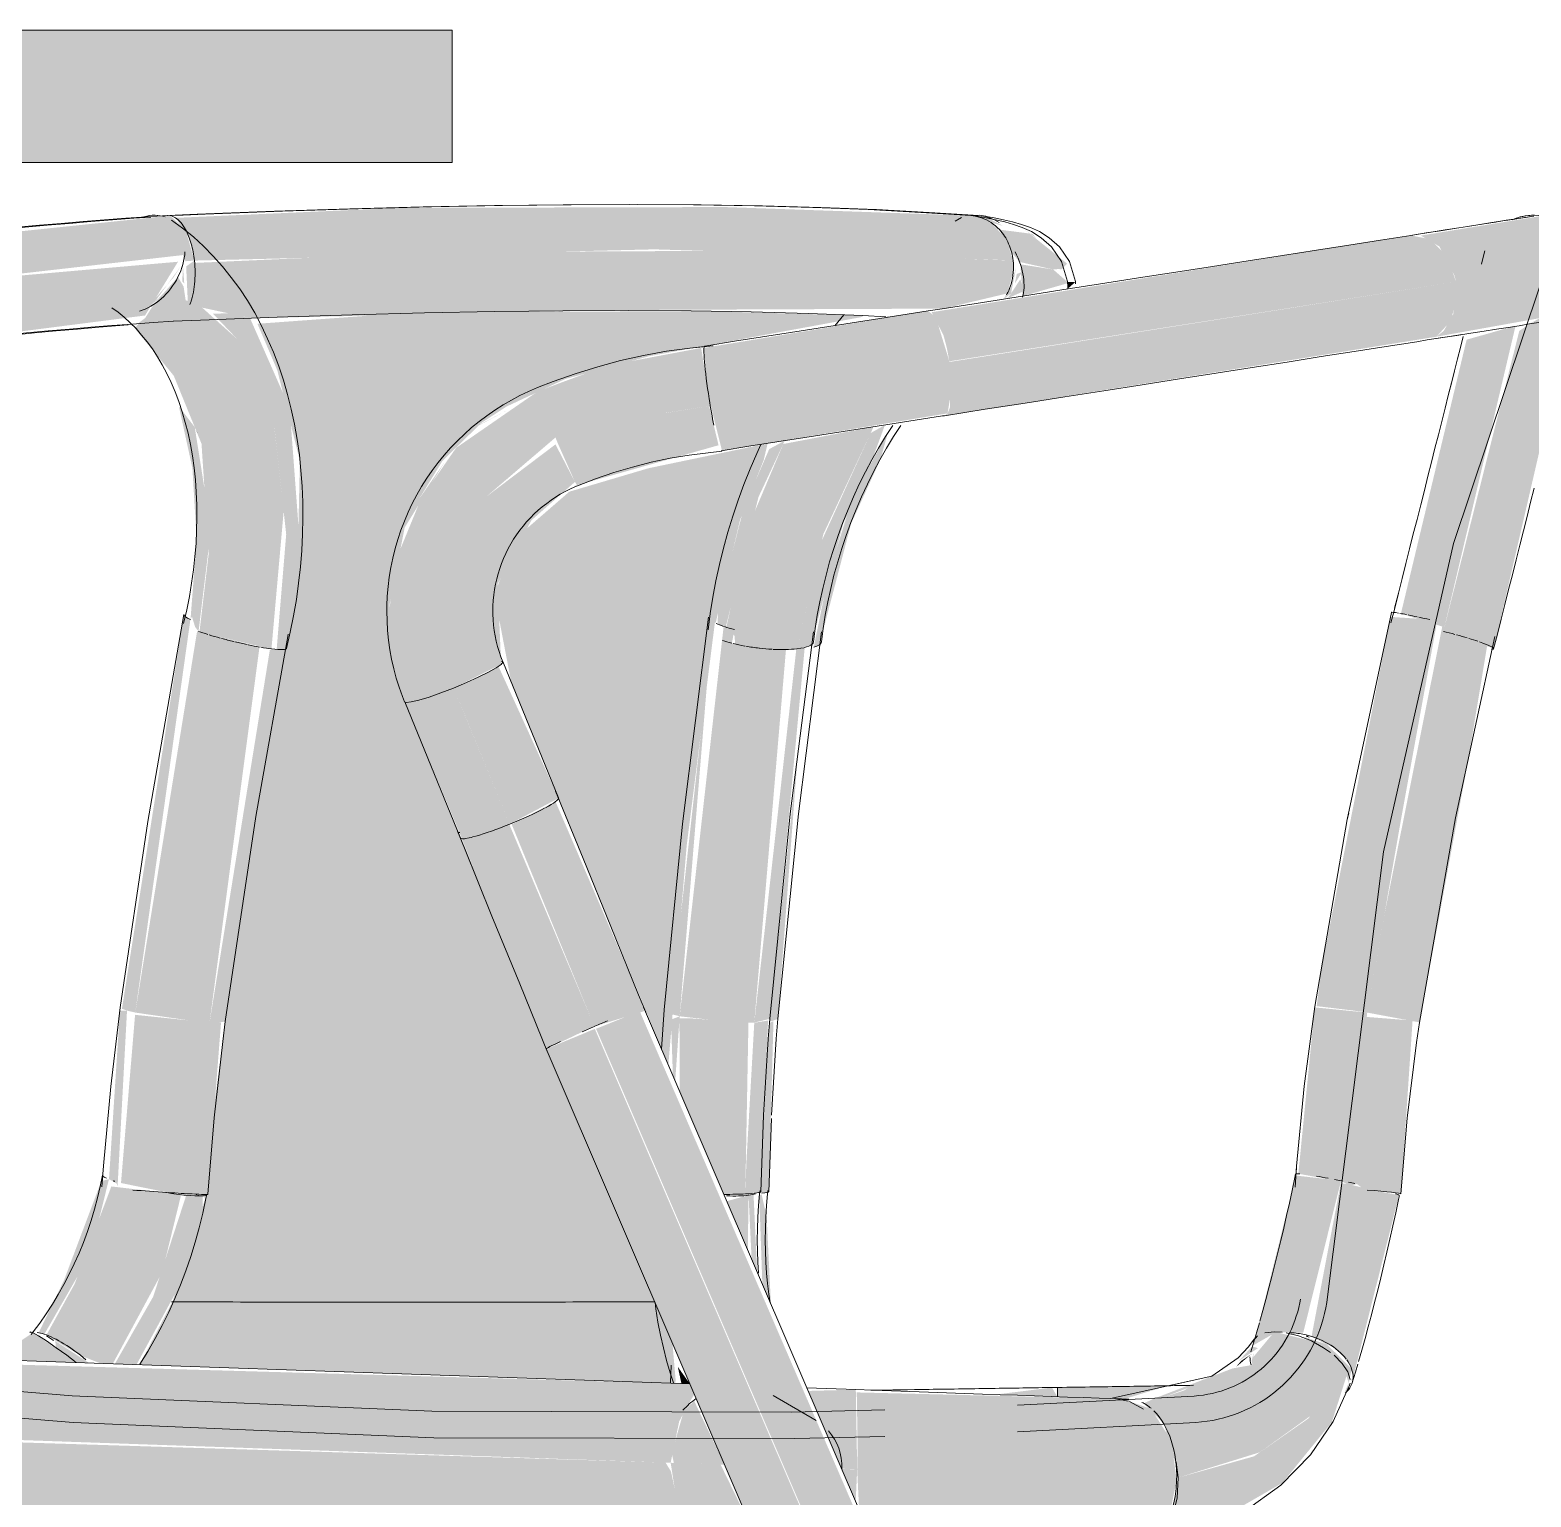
# Model space of a CAD drawing. Header units: inches. Extents: x 20426 to 36348, y -461 to 673.
# Drawn here: x 27951.05 to 27965.22, y 16.16 to 30 of the extents above; entities that cross this region are included whole.
import ezdxf

# ---------------------------------------------------------------- set-up
doc = ezdxf.new("R2010")
doc.units = ezdxf.units.IN
doc.header["$MEASUREMENT"] = 0
doc.layers.add('I-FURN', color=30, linetype='Continuous', lineweight=9)

# ---------------------------------------------------------------- blocks, each defined once
blk = doc.blocks.new('HermanMiller_Collection_Air-Chair_SideChair_Arms - Arms-460524-Elevation - South')
at = {"layer": 'I-FURN'}
h = blk.add_hatch(color=256, dxfattribs=at)
h.paths.add_polyline_path([(26230.95, 28.153), (26230.788, 28.236), (26230.629, 28.254), (26230.834, 28.186), (26230.917, 28.162)], flags=0)
h.paths.add_polyline_path([(26229.929, 28.284), (26229.004, 28.323), (26229.912, 28.285)], flags=0)
for points in [[(26230.807, 28.232), (26230.736, 28.251), (26230.806, 28.232)], [(26231.501, 27.741), (26231.556, 27.796), (26231.157, 28.117), (26231.271, 28.032), (26231.482, 27.745)], [(26231.558, 27.556), (26231.635, 27.624), (26231.559, 27.624), (26231.558, 27.567)], [(26223.355, 26.187), (26223.288, 26.354), (26223.355, 26.188)], [(26228.75, 20.643), (26228.827, 20.672), (26229.015, 23.176), (26228.751, 20.672), (26228.75, 20.644)], [(26228.652, 19.024), (26228.741, 19.041), (26228.785, 20.65), (26228.749, 20.635), (26228.652, 19.025)], [(26228.761, 17.981), (26228.721, 18.804), (26228.673, 19.018), (26228.651, 19.002), (26228.68, 18.172), (26228.733, 18.047)]]:
    blk.add_hatch(color=256, dxfattribs=at).paths.add_polyline_path(points, flags=0)
h = blk.add_hatch(color=256, dxfattribs=at)
h.paths.add_polyline_path([(26229.165, 24.177), (26229.218, 24.2), (26229.518, 25.344), (26229.795, 25.951), (26229.864, 26.198), (26229.54, 25.618), (26229.302, 24.851), (26229.17, 24.2)], flags=0)
h.paths.add_polyline_path([(26229.144, 24.173), (26229.172, 24.212), (26229.144, 24.177)], flags=0)
for p, q in [((26231.634, 27.627), (26231.636, 27.605)), ((26228.741, 19.041), (26228.765, 19.733)), ((26221.926, 17.681), (26221.991, 17.639))]:
    blk.add_line(p, q, dxfattribs=at)
at = {"layer": 'I-FURN', "flags": 128}
for points in [[(26230.722, 28.25), (26230.253, 28.28), (26229.756, 28.306), (26229.232, 28.326), (26228.681, 28.34), (26228.104, 28.35), (26227.503, 28.353), (26226.877, 28.352), (26226.228, 28.345), (26225.557, 28.332), (26224.865, 28.314), (26224.152, 28.291), (26223.421, 28.263), (26223.145, 28.251)], [(26222.909, 28.235), (26222.749, 28.224), (26222.548, 28.209), (26222.345, 28.193), (26222.14, 28.176), (26221.933, 28.158), (26221.725, 28.139), (26221.515, 28.118), (26221.305, 28.097), (26221.095, 28.075)], [(26231.634, 27.627), (26231.579, 27.817), (26231.484, 27.954), (26231.386, 28.041), (26231.294, 28.098), (26231.209, 28.137), (26231.126, 28.167), (26231.042, 28.191), (26230.957, 28.211), (26230.867, 28.228), (26230.773, 28.243), (26230.746, 28.247)], [(26222.695, 27.218), (26222.618, 27.212), (26222.419, 27.196), (26222.218, 27.179), (26222.016, 27.162), (26221.812, 27.143), (26221.607, 27.123), (26221.401, 27.102), (26221.195, 27.08), (26221.129, 27.072)], [(26229.987, 26.27), (26229.918, 26.164), (26229.852, 26.056), (26229.789, 25.944), (26229.728, 25.831), (26229.671, 25.715), (26229.616, 25.597), (26229.564, 25.477), (26229.516, 25.355), (26229.471, 25.233), (26229.429, 25.109), (26229.391, 24.984), (26229.356, 24.858), (26229.325, 24.732), (26229.298, 24.605), (26229.274, 24.479), (26229.254, 24.353), (26229.238, 24.228)], [(26228.827, 20.671), (26229.02, 22.606), (26229.239, 24.323)], [(26228.766, 19.763), (26228.811, 20.482), (26228.827, 20.671)], [(26228.755, 17.993), (26228.742, 18.076), (26228.729, 18.174), (26228.72, 18.274), (26228.713, 18.376), (26228.709, 18.48), (26228.707, 18.585), (26228.709, 18.692), (26228.713, 18.801), (26228.72, 18.91), (26228.73, 19.02), (26228.733, 19.052)]]:
    blk.add_lwpolyline(points, dxfattribs=at)
at = {"layer": 'I-FURN'}
for centre, major_axis, ratio, start_param, end_param in [((26230.876, 27.793), (-0.241, 0.438), 0.575844, 5.706994, 5.968793), ((26228.741, 24.285), (-0.497, 0.057), 0.234229, 2.62072, 3.144319), ((26228.241, 19.052), (-0.5, 0.01), 0.069551, 2.619812, 3.141593)]:
    blk.add_ellipse(centre, major_axis=major_axis, ratio=ratio, start_param=start_param, end_param=end_param, dxfattribs=at)
blk.add_open_spline([(26230.914, 28.184), (26230.885, 28.202), (26230.831, 28.228), (26230.773, 28.245), (26230.746, 28.248)], degree=3, knots=[-0.4285714, -0.4285714, -0.4285714, -0.4285714, -0.2857143, -0.171433, -0.171433, -0.171433, -0.171433], dxfattribs=at)
blk = doc.blocks.new('Falcon 7700 Series Pedestal Base - 36_ Square Top x 30_ - Wheelchair Height-V66-Elevation - South')
at = {"layer": 'I-FURN'}
blk.add_hatch(color=256, dxfattribs=at).paths.add_polyline_path([(26215.297, 28.75), (26225.753, 28.75), (26225.753, 30), (26215.297, 30)], flags=0)
for p, q in [((26215.297, 30), (26225.753, 30)), ((26225.753, 30), (26225.753, 28.75)), ((26225.753, 28.75), (26215.297, 28.75))]:
    blk.add_line(p, q, dxfattribs=at)
blk = doc.blocks.new('HermanMiller_Collection_Air-Chair_SideChair_Arms - Arms-V67-Elevation - South')
at = {"layer": 'I-FURN'}
for points in [[(26231.047, 27.825), (26230.98, 28.032), (26230.838, 28.184), (26230.651, 28.249), (26228.322, 28.33), (26225.249, 28.322), (26223.143, 28.228), (26223.275, 28.032), (26223.321, 27.825), (26227.661, 27.931), (26230.884, 27.833)], [(26220.996, 27.624), (26223.212, 27.877), (26223.236, 27.819), (26223.321, 27.825), (26223.237, 28.117), (26223.091, 28.249), (26220.95, 28.025), (26220.982, 27.75)], [(26231.425, 27.741), (26231.528, 27.75), (26231.228, 28.077), (26230.917, 28.117), (26231.03, 27.904), (26231.11, 27.811), (26231.144, 27.804)], [(26223.839, 27.281), (26227.366, 27.359), (26230.39, 27.372), (26230.991, 27.515), (26231.048, 27.718), (26231.047, 27.825), (26228.528, 27.918), (26225.595, 27.904), (26223.322, 27.803), (26223.29, 27.448), (26223.305, 27.4), (26223.809, 27.292)], [(26222.872, 27.383), (26222.947, 27.435), (26223.196, 27.778), (26223.122, 27.664), (26222.889, 27.395)], [(26224.048, 24.162), (26224.163, 25.458), (26224.075, 26.251), (26223.725, 27.084), (26223.391, 27.384), (26223.238, 27.452), (26223.219, 27.579), (26223.166, 27.671), (26222.94, 27.416), (26222.857, 27.284), (26222.802, 27.242), (26222.758, 27.185), (26223.126, 26.739), (26223.388, 26.097), (26223.456, 25.064), (26223.369, 24.324), (26224.003, 24.169)], [(26229.877, 27.292), (26229.845, 27.298), (26229.859, 27.293)], [(26223.36, 24.327), (26223.477, 25.289), (26223.324, 26.253), (26223.174, 26.451), (26223.302, 25.867), (26223.342, 25.19), (26223.284, 24.439), (26223.298, 24.465), (26223.328, 24.368), (26223.36, 24.327)], [(26222.763, 20.731), (26223.283, 24.439), (26223.222, 24.485), (26222.637, 20.767), (26222.685, 20.75)], [(26228.501, 20.635), (26228.604, 20.637), (26228.903, 24.155), (26228.393, 24.216), (26228.417, 24.346), (26228.315, 24.375), (26227.9, 20.696), (26228.416, 20.637)], [(26223.464, 20.637), (26223.935, 24.18), (26223.356, 24.329), (26223.346, 24.327), (26222.763, 20.731), (26223.369, 20.643)], [(26223.544, 20.635), (26223.612, 20.647), (26224.187, 24.202), (26224.125, 24.155), (26224.033, 24.155), (26223.464, 20.637)], [(26228.604, 20.637), (26228.751, 20.672), (26229.08, 24.175), (26229, 24.155), (26228.605, 20.644)], [(26227.9, 20.696), (26228.174, 24.029), (26227.885, 21.416), (26227.822, 20.716)], [(26222.596, 19.093), (26222.685, 20.75), (26222.618, 20.75), (26222.515, 19.16), (26222.587, 19.118)], [(26223.299, 19.02), (26223.464, 20.637), (26222.761, 20.71), (26222.628, 19.123), (26223.075, 19.033), (26223.241, 19.023)], [(26227.858, 20.087), (26227.9, 20.696), (26227.818, 20.665), (26227.836, 20.138), (26227.844, 20.118)], [(26228.317, 19.016), (26228.519, 19.02), (26228.549, 20.636), (26228.003, 20.677), (26227.898, 20.677), (26227.9, 19.989), (26228.298, 19.062)], [(26228.519, 19.02), (26228.665, 19.041), (26228.734, 20.656), (26228.604, 20.635), (26228.53, 19.327)], [(26221.905, 17.697), (26222.338, 18.452), (26222.515, 19.16), (26222.443, 19.142), (26222.09, 18.205), (26221.85, 17.708)], [(26222.551, 17.419), (26223.017, 18.282), (26223.196, 19.014), (26222.537, 19.091), (26222.191, 18.172), (26221.924, 17.688), (26222.245, 17.496), (26222.432, 17.423), (26222.538, 17.419)], [(26222.775, 17.411), (26223.147, 18.094), (26223.399, 18.894), (26223.399, 19.002), (26223.244, 19.009), (26222.932, 18.051), (26222.571, 17.418), (26222.762, 17.411)], [(26223.399, 19.002), (26223.299, 19.02), (26223.379, 19.003)], [(26228.543, 18.489), (26228.55, 19.009), (26228.345, 18.952), (26228.493, 18.607)], [(26228.631, 18.285), (26228.597, 19.018), (26228.55, 19.009), (26228.579, 18.405), (26228.626, 18.296)], [(26227.858, 17.233), (26227.862, 17.264), (26227.832, 17.61), (26227.664, 18.004), (26223.111, 17.998), (26222.803, 17.41), (26227.856, 17.233)], [(26222.206, 17.431), (26221.798, 17.711), (26221.414, 17.458), (26222.041, 17.436)], [(26222.325, 17.427), (26222.008, 17.633), (26222.015, 17.57), (26222.22, 17.43)], [(26227.996, 17.229), (26227.882, 17.39), (26227.917, 17.231), (26227.979, 17.229)]]:
    blk.add_hatch(color=256, dxfattribs=at).paths.add_polyline_path(points, flags=0)
h = blk.add_hatch(color=256, dxfattribs=at)
h.paths.add_polyline_path([(26228.335, 24.369), (26228.644, 25.595), (26228.892, 26.126), (26228.745, 26.047), (26228.502, 25.483), (26228.265, 24.55), (26228.257, 24.397), (26228.325, 24.372)], flags=0)
h.paths.add_polyline_path([(26230.731, 28.232), (26230.736, 28.236), (26230.73, 28.232)], flags=0)
h = blk.add_hatch(color=256, dxfattribs=at)
h.paths.add_polyline_path([(26222.908, 27.393), (26223.121, 27.599), (26222.964, 27.453), (26222.911, 27.396)], flags=0)
h.paths.add_polyline_path([(26221.053, 27.076), (26222.855, 27.307), (26223.166, 27.814), (26220.996, 27.624), (26221.051, 27.107)], flags=0)
h.paths.add_polyline_path([(26223.274, 27.402), (26223.322, 27.603), (26223.321, 27.825), (26223.243, 27.77), (26223.26, 27.409)], flags=0)
h = blk.add_hatch(color=256, dxfattribs=at)
h.paths.add_polyline_path([(26224.125, 24.155), (26224.175, 24.162), (26224.325, 25.026), (26224.22, 26.432), (26223.846, 27.281), (26223.662, 27.327), (26223.495, 27.325), (26223.725, 27.084), (26224.076, 26.248), (26224.187, 25.242), (26224.097, 24.158)], flags=0)
h.paths.add_polyline_path([(26223.225, 27.609), (26223.212, 27.79), (26223.207, 27.628), (26223.222, 27.612)], flags=0)
h = blk.add_hatch(color=256, dxfattribs=at)
h.paths.add_polyline_path([(26230.958, 27.462), (26231.027, 27.515), (26231.075, 27.758), (26231.029, 27.611), (26230.961, 27.466)], flags=0)
h.paths.add_polyline_path([(26231.135, 27.489), (26231.559, 27.611), (26231.552, 27.63), (26231.425, 27.741), (26231.115, 27.79), (26231.135, 27.491)], flags=0)
h = blk.add_hatch(color=256, dxfattribs=at)
h.paths.add_polyline_path([(26228.903, 24.155), (26229.008, 24.162), (26229.256, 25.245), (26229.73, 26.257), (26228.878, 26.095), (26228.553, 25.327), (26228.341, 24.368), (26228.417, 24.287), (26228.424, 24.208), (26228.806, 24.157)], flags=0)
h.paths.add_polyline_path([(26231.063, 27.609), (26231.132, 27.718), (26231.081, 27.699), (26231.063, 27.611)], flags=0)
h = blk.add_hatch(color=256, dxfattribs=at)
h.paths.add_polyline_path([(26229.008, 24.162), (26229.142, 24.2), (26229.443, 25.344), (26229.714, 25.94), (26229.837, 26.274), (26229.702, 26.198), (26229.241, 25.183), (26229.097, 24.55)], flags=0)
h.paths.add_polyline_path([(26230.987, 27.466), (26231.144, 27.535), (26231.115, 27.649), (26231.027, 27.515), (26230.999, 27.477)], flags=0)
h = blk.add_hatch(color=256, dxfattribs=at)
h.paths.add_polyline_path([(26225.401, 17.999), (26227.664, 18.004), (26225.439, 23.335), (26225.278, 23.832), (26225.162, 24.577), (26225.305, 25.332), (26225.425, 25.55), (26225.662, 25.936), (26226.027, 26.292), (26226.266, 26.448), (26226.821, 26.708), (26227.616, 26.924), (26229.621, 27.293), (26229.632, 27.306), (26228.121, 27.349), (26225.358, 27.334), (26223.916, 27.229), (26224.104, 26.788), (26224.316, 25.936), (26224.293, 24.873), (26224.105, 23.739), (26223.611, 20.635), (26223.399, 19.016), (26223.422, 18.974), (26223.114, 18.003), (26224.65, 17.999)], flags=0)
h.paths.add_polyline_path([(26226.938, 25.705), (26226.879, 25.705), (26226.931, 25.702)], flags=0)
h.paths.add_polyline_path([(26227.793, 20.237), (26227.966, 22.306), (26228.232, 24.408), (26228.24, 24.408), (26228.47, 25.379), (26228.693, 25.943), (26228.73, 26.1), (26227.605, 25.866), (26226.859, 25.645), (26226.373, 25.224), (26226.151, 24.68), (26226.311, 23.844), (26227.736, 20.371)], flags=0)
h = blk.add_hatch(color=256, dxfattribs=at)
h.paths.add_polyline_path([(26223.369, 19.83), (26223.299, 19.02), (26223.379, 19.016)], flags=0)
h.paths.add_polyline_path([(26223.429, 19.015), (26223.446, 19.017), (26223.572, 20.637), (26223.464, 20.635), (26223.369, 19.83), (26223.379, 19.016)], flags=0)
for p, q in [((26230.56, 28.231), (26230.499, 28.196)), ((26231.559, 27.627), (26231.561, 27.605)), ((26229.45, 27.313), (26229.364, 27.209)), ((26227.755, 20.756), (26227.729, 20.387)), ((26228.665, 19.041), (26228.69, 19.763)), ((26221.771, 17.711), (26221.771, 17.721)), ((26227.821, 17.406), (26227.813, 17.237))]:
    blk.add_line(p, q, dxfattribs=at)
at = {"layer": 'I-FURN', "flags": 128}
for points in [[(26230.647, 28.25), (26230.177, 28.28), (26229.68, 28.306), (26229.156, 28.326), (26228.605, 28.34), (26228.029, 28.35), (26227.427, 28.353), (26226.801, 28.352), (26226.152, 28.345), (26225.481, 28.332), (26224.789, 28.314), (26224.077, 28.291), (26223.346, 28.263), (26223.069, 28.251)], [(26223.067, 28.251), (26222.872, 28.238), (26222.674, 28.224), (26222.473, 28.209), (26222.27, 28.193), (26222.064, 28.176), (26221.858, 28.158), (26221.649, 28.139), (26221.44, 28.118), (26221.23, 28.097), (26221.019, 28.075), (26220.944, 28.066)], [(26223.106, 28.206), (26223.21, 28.13), (26223.311, 28.048), (26223.407, 27.961), (26223.499, 27.868), (26223.587, 27.77), (26223.669, 27.667), (26223.748, 27.559), (26223.821, 27.447), (26223.89, 27.331), (26223.953, 27.211), (26224.012, 27.088), (26224.067, 26.961), (26224.116, 26.83), (26224.161, 26.697), (26224.2, 26.561), (26224.235, 26.422), (26224.265, 26.281), (26224.29, 26.138), (26224.311, 25.993), (26224.326, 25.845), (26224.337, 25.697), (26224.344, 25.547), (26224.345, 25.395), (26224.342, 25.243), (26224.334, 25.09), (26224.321, 24.936), (26224.304, 24.782), (26224.283, 24.628), (26224.257, 24.474), (26224.226, 24.32), (26224.191, 24.167)], [(26231.559, 27.627), (26231.503, 27.817), (26231.409, 27.954), (26231.31, 28.041), (26231.219, 28.098), (26231.133, 28.137), (26231.05, 28.167), (26230.967, 28.191), (26230.881, 28.211), (26230.792, 28.228), (26230.697, 28.243), (26230.671, 28.247)], [(26222.541, 27.38), (26222.601, 27.337), (26222.659, 27.29), (26222.715, 27.239), (26222.77, 27.183), (26222.823, 27.123), (26222.875, 27.059), (26222.925, 26.991), (26222.972, 26.918), (26223.018, 26.842), (26223.061, 26.761), (26223.101, 26.676), (26223.139, 26.587), (26223.174, 26.495), (26223.206, 26.399), (26223.235, 26.299), (26223.261, 26.196), (26223.283, 26.091), (26223.303, 25.982), (26223.318, 25.87), (26223.33, 25.756), (26223.339, 25.64), (26223.344, 25.521), (26223.345, 25.401), (26223.342, 25.279), (26223.336, 25.156), (26223.326, 25.032), (26223.312, 24.907), (26223.294, 24.781), (26223.273, 24.655), (26223.248, 24.529), (26223.219, 24.402)], [(26229.845, 27.296), (26229.629, 27.307), (26229.116, 27.327), (26228.576, 27.341), (26228.009, 27.35), (26227.416, 27.353), (26226.799, 27.352), (26226.157, 27.344), (26225.493, 27.332), (26224.808, 27.314), (26224.102, 27.291), (26223.377, 27.263), (26223.12, 27.252)], [(26223.122, 27.252), (26222.932, 27.24), (26222.738, 27.226), (26222.542, 27.212), (26222.344, 27.196), (26222.143, 27.179), (26221.94, 27.162), (26221.737, 27.143), (26221.532, 27.123), (26221.326, 27.102), (26221.12, 27.08), (26221.053, 27.072)], [(26229.911, 26.27), (26229.843, 26.164), (26229.777, 26.056), (26229.713, 25.944), (26229.653, 25.831), (26229.595, 25.715), (26229.54, 25.597), (26229.489, 25.477), (26229.44, 25.355), (26229.395, 25.233), (26229.354, 25.109), (26229.315, 24.984), (26229.281, 24.858), (26229.25, 24.732), (26229.222, 24.605), (26229.198, 24.479), (26229.178, 24.353), (26229.162, 24.228)], [(26228.667, 26.09), (26228.627, 26.005), (26228.565, 25.86), (26228.506, 25.713), (26228.452, 25.564), (26228.401, 25.414), (26228.355, 25.263), (26228.313, 25.111), (26228.275, 24.958), (26228.242, 24.804), (26228.213, 24.65), (26228.189, 24.496), (26228.169, 24.342)], [(26223.222, 24.486), (26222.88, 22.535), (26222.621, 20.78)], [(26228.173, 24.462), (26227.927, 22.511), (26227.755, 20.756)], [(26223.612, 20.647), (26223.901, 22.582), (26224.205, 24.299)], [(26228.751, 20.671), (26228.944, 22.606), (26229.163, 24.323)], [(26222.621, 20.78), (26222.532, 20.034), (26222.463, 19.284), (26222.448, 19.086)], [(26223.446, 19.017), (26223.507, 19.739), (26223.588, 20.458), (26223.612, 20.647)], [(26228.69, 19.764), (26228.736, 20.482), (26228.751, 20.671)], [(26222.453, 19.197), (26222.432, 19.09), (26222.407, 18.983), (26222.378, 18.877), (26222.347, 18.771), (26222.311, 18.667), (26222.273, 18.563), (26222.232, 18.461), (26222.187, 18.361), (26222.14, 18.262), (26222.09, 18.166), (26222.036, 18.071), (26221.981, 17.979), (26221.922, 17.889), (26221.862, 17.802), (26221.799, 17.718), (26221.78, 17.694)], [(26222.807, 17.414), (26222.88, 17.533), (26222.95, 17.655), (26223.016, 17.779), (26223.078, 17.905), (26223.136, 18.033), (26223.191, 18.164), (26223.241, 18.296), (26223.287, 18.429), (26223.329, 18.565), (26223.367, 18.701), (26223.4, 18.838), (26223.429, 18.976), (26223.437, 19.015)], [(26228.644, 18.274), (26228.637, 18.376), (26228.633, 18.48), (26228.632, 18.585), (26228.633, 18.692), (26228.637, 18.801), (26228.644, 18.91), (26228.654, 19.02), (26228.658, 19.052)], [(26227.842, 17.237), (26227.81, 17.332), (26227.776, 17.448), (26227.746, 17.567), (26227.719, 17.688), (26227.695, 17.812), (26227.676, 17.937), (26227.668, 17.996)], [(26221.771, 17.721), (26221.798, 17.711), (26221.85, 17.681), (26221.924, 17.633), (26222.015, 17.57), (26222.116, 17.498), (26222.206, 17.431)]]:
    blk.add_lwpolyline(points, dxfattribs=at)
at = {"layer": 'I-FURN'}
for centre, major_axis, ratio, start_param, end_param in [((26222.823, 27.793), (0.282, 0.413), 0.716528, 0.185746, 0.709345), ((26230.801, 27.793), (-0.241, 0.438), 0.575844, 5.706994, 5.968793), ((26222.823, 27.793), (0.282, 0.413), 0.716528, 4.898135, 5.421734), ((26230.801, 27.793), (-0.241, 0.438), 0.575844, 4.136197, 4.659796), ((26222.823, 27.793), (0.282, 0.413), 0.716528, 3.850938, 4.898135), ((26230.801, 27.793), (-0.241, 0.438), 0.575844, 3.655337, 4.136197), ((26223.714, 24.392), (-0.491, 0.093), 0.137076, 0.008955, 0.532553), ((26228.668, 24.392), (-0.495, 0.07), 0.185134, 0.571711, 0.802516), ((26228.668, 24.392), (-0.495, 0.07), 0.185134, 0.829359, 1.064316), ((26223.705, 24.285), (-0.486, 0.118), 0.11091, 0.809563, 1.03976), ((26223.705, 24.285), (-0.486, 0.118), 0.11091, 1.071362, 1.306336), ((26223.705, 24.285), (-0.486, 0.118), 0.11091, 1.333161, 1.570492), ((26223.705, 24.285), (-0.486, 0.118), 0.11091, 1.594961, 1.833307), ((26223.714, 24.392), (-0.491, 0.093), 0.137076, 3.141593, 3.150547), ((26228.665, 24.285), (-0.497, 0.057), 0.234229, 0.788125, 1.013719), ((26228.665, 24.285), (-0.497, 0.057), 0.234229, 2.358921, 3.144319), ((26223.705, 24.285), (-0.486, 0.118), 0.11091, 1.85676, 2.091176), ((26223.705, 24.285), (-0.486, 0.118), 0.11091, 2.11856, 2.380359), ((26223.705, 24.285), (-0.486, 0.118), 0.11091, 2.380359, 3.165757), ((26228.665, 24.285), (-0.497, 0.057), 0.234229, 1.049924, 1.293947), ((26228.665, 24.285), (-0.497, 0.057), 0.234229, 1.311723, 1.570311), ((26228.665, 24.285), (-0.497, 0.057), 0.234229, 1.573523, 1.813226), ((26228.665, 24.285), (-0.497, 0.057), 0.234229, 1.835322, 2.348716), ((26222.945, 19.106), (-0.492, 0.091), 0.107353, 6.170071, 6.69367), ((26222.945, 19.106), (-0.492, 0.091), 0.107353, 0.672284, 0.721779), ((26222.947, 19.052), (-0.499, 0.035), 0.020295, 1.1461, 1.798046), ((26222.945, 19.106), (-0.492, 0.091), 0.107353, 1.805656, 2.24308), ((26222.947, 19.052), (-0.499, 0.035), 0.020295, 1.832193, 2.355791), ((26222.945, 19.106), (-0.492, 0.091), 0.107353, 2.24308, 3.141593), ((26222.947, 19.052), (-0.499, 0.035), 0.020295, 2.355791, 3.141189), ((26228.166, 19.052), (-0.5, 0.01), 0.069551, 1.88063, 2.358013), ((26228.161, 19.106), (-0.497, 0.055), 0.180952, 1.965578, 2.489176), ((26228.166, 19.052), (-0.5, 0.01), 0.069551, 2.358013, 3.141593), ((26228.161, 19.106), (-0.497, 0.055), 0.180952, 2.489176, 2.750976), ((26222.173, 17.385), (-0.393, 0.31), 0.26753, 5.651962, 5.913762), ((26222.173, 17.385), (-0.393, 0.31), 0.26753, 4.604765, 5.651962)]:
    blk.add_ellipse(centre, major_axis=major_axis, ratio=ratio, start_param=start_param, end_param=end_param, dxfattribs=at)
for points, knots in [([(26223.321, 27.825), (26223.315, 27.881), (26223.294, 27.989), (26223.234, 28.139), (26223.161, 28.225), (26223.109, 28.246), (26223.091, 28.249)], [-1, -1, -1, -1, -0.7857143, -0.5714286, -0.2857143, -0.1428571, -0.1428571, -0.1428571, -0.1428571]), ([(26231.047, 27.825), (26231.041, 27.881), (26231.012, 27.989), (26230.913, 28.139), (26230.782, 28.225), (26230.684, 28.246), (26230.651, 28.249)], [-1, -1, -1, -1, -0.7857143, -0.5714286, -0.2857143, -0.1428571, -0.1428571, -0.1428571, -0.1428571]), ([(26230.985, 27.501), (26231.002, 27.533), (26231.045, 27.636), (26231.055, 27.751), (26231.047, 27.825)], [-0.4285714, -0.4285714, -0.4285714, -0.4285714, -0.2857143, 0, 0, 0, 0]), ([(26223.105, 18.003), (26223.88, 18), (26225.421, 17.997), (26226.918, 18.001), (26227.666, 18.003)], [-0.9052569, -0.9052569, -0.9052569, -0.9052569, -0.5, -0.0902149, -0.0902149, -0.0902149, -0.0902149])]:
    blk.add_open_spline(points, degree=3, knots=knots, dxfattribs=at)
blk.add_open_spline([(26223.278, 27.411), (26223.3, 27.466), (26223.33, 27.598), (26223.329, 27.751), (26223.321, 27.825)], degree=3, dxfattribs=at)
blk = doc.blocks.new('HermanMiller_Collection_Air-Chair_SideChair_Arms - Arms-V70-Elevation - South')
at = {"layer": 'I-FURN'}
for points in [[(26235.227, 27.624), (26236.45, 27.816), (26236.467, 27.819), (26236.508, 27.825), (26236.428, 28.032), (26236.27, 28.184), (26236.024, 28.241), (26236.002, 28.241), (26234.893, 28.061), (26235.069, 27.958), (26235.211, 27.685)], [(26230.445, 26.875), (26235.227, 27.624), (26235.141, 27.864), (26234.985, 28.025), (26234.799, 28.063), (26230.278, 27.338), (26230.39, 27.119), (26230.421, 27.002)], [(26230.399, 26.362), (26235.042, 27.107), (26235.179, 27.259), (26235.235, 27.495), (26235.227, 27.624), (26230.446, 26.869), (26230.45, 26.438), (26230.428, 26.384)], [(26228.178, 26.52), (26230.445, 26.875), (26230.316, 27.293), (26230.244, 27.35), (26228.129, 27.001), (26228.161, 26.64)], [(26235.581, 24.162), (26236.346, 27.466), (26235.932, 27.235), (26235.823, 27.162), (26235.107, 24.327), (26235.574, 24.169)], [(26235.107, 24.327), (26235.788, 27.21), (26235.326, 27.079), (26234.706, 24.495), (26235.098, 24.372), (26235.104, 24.328)], [(26226.748, 26.106), (26227.767, 26.388), (26228.189, 26.455), (26228.103, 27.001), (26227.21, 26.833), (26226.564, 26.593), (26226.728, 26.156)], [(26228.297, 26.032), (26230.428, 26.384), (26230.467, 26.625), (26230.445, 26.875), (26228.178, 26.52), (26228.295, 26.048)], [(26225.973, 26.276), (26226.42, 26.533), (26225.978, 26.279)], [(26226.931, 25.706), (26228.267, 26.083), (26228.178, 26.453), (26227.476, 26.34), (26226.748, 26.106), (26226.912, 25.737)], [(26225.767, 23.793), (26226.215, 24.016), (26226.183, 24.775), (26226.5, 25.374), (26226.912, 25.737), (26226.728, 26.091), (26226.012, 25.55), (26225.654, 24.704), (26225.703, 24.308)], [(26234.388, 20.731), (26234.711, 22.577), (26235.04, 24.379), (26234.978, 24.439), (26234.608, 24.464), (26233.96, 21.169), (26233.911, 20.792), (26234.26, 20.75)], [(26234.882, 20.637), (26235.347, 23.149), (26235.521, 24.2), (26235.096, 24.372), (26234.549, 21.65), (26234.388, 20.731), (26234.874, 20.64)], [(26226.296, 22.509), (26226.758, 22.754), (26226.19, 23.998), (26225.887, 23.844), (26225.767, 23.793), (26225.886, 23.506)], [(26225.849, 22.37), (26226.176, 22.462), (26226.296, 22.509), (26225.767, 23.793), (26225.307, 23.657), (26225.846, 22.372)], [(26227.095, 20.6), (26227.566, 20.745), (26227.515, 20.894), (26226.728, 22.722), (26226.415, 22.559), (26226.315, 22.507), (26227.094, 20.602)], [(26226.641, 20.389), (26226.883, 20.502), (26227.094, 20.604), (26226.292, 22.507), (26225.837, 22.393), (26226.64, 20.391)], [(26236.062, 0), (26236.477, 0), (26227.522, 20.746), (26227.415, 20.701), (26227.111, 20.578), (26235.941, 0)], [(26234.209, 19.095), (26234.388, 20.731), (26233.893, 20.78), (26233.738, 19.211), (26234.08, 19.149), (26234.121, 19.149), (26234.193, 19.118)], [(26234.706, 19.02), (26234.816, 20.656), (26234.383, 20.69), (26234.209, 19.095), (26234.291, 19.114), (26234.356, 19.065), (26234.407, 19.055), (26234.689, 19.025)], [(26235.405, 0), (26235.941, 0), (26227.099, 20.578), (26226.979, 20.527), (26226.64, 20.388), (26235.389, 0)], [(26233.31, 17.591), (26233.48, 17.688), (26233.586, 17.714), (26233.784, 17.711), (26234.141, 19.145), (26233.714, 19.194), (26233.346, 17.711)], [(26234.254, 17.287), (26234.688, 19.009), (26234.456, 19.051), (26234.193, 19.118), (26234.138, 19.118), (26233.862, 17.673), (26234.075, 17.568), (26234.195, 17.456), (26234.241, 17.371)], [(26233.506, 18.29), (26233.624, 18.775), (26233.52, 18.353)], [(26233.173, 17.442), (26233.357, 17.566), (26233.302, 17.582), (26233.234, 17.508)], [(26233.847, 17.667), (26233.814, 17.687), (26233.814, 17.671)], [(26233.151, 17.388), (26233.296, 17.511), (26233.198, 17.445), (26233.166, 17.407)], [(26232.348, 15.697), (26232.811, 15.846), (26233.587, 16.294), (26234.054, 16.867), (26234.205, 17.342), (26234.153, 17.42), (26233.836, 16.904), (26233.32, 16.545), (26232.604, 16.344), (26232.533, 15.945), (26232.429, 15.781)], [(26234.183, 17.144), (26234.263, 17.313), (26234.205, 17.188)], [(26232.59, 16.318), (26232.539, 16.695), (26232.348, 16.993), (26232.155, 17.059), (26232.133, 17.083), (26231.923, 17.091), (26229.571, 17.148), (26229.58, 16.617), (26229.575, 16.423), (26231.923, 16.341)], [(26231.464, 17.107), (26231.413, 17.194), (26230.884, 17.128), (26231.413, 17.109)], [(26232.093, 17.085), (26232.506, 17.211), (26231.464, 17.195), (26231.464, 17.107), (26232.056, 17.087)], [(26228.323, 16.467), (26228.037, 17.067), (26227.94, 16.976), (26227.825, 16.574), (26227.845, 16.483), (26228.286, 16.468)], [(26229.39, 16.516), (26229.352, 16.715), (26229.305, 16.715)], [(26228.415, 15.713), (26228.59, 15.845), (26228.286, 16.468), (26227.815, 16.484), (26227.883, 16.048), (26227.996, 15.888), (26228.234, 15.745)], [(26232.087, 15.585), (26232.329, 15.677), (26232.513, 15.945), (26232.59, 16.318), (26229.575, 16.423), (26229.593, 16.044), (26229.755, 15.666), (26230.884, 15.627)]]:
    blk.add_hatch(color=256, dxfattribs=at).paths.add_polyline_path(points, flags=0)
h = blk.add_hatch(color=256, dxfattribs=at)
h.paths.add_polyline_path([(26235.042, 27.107), (26236.116, 27.3), (26236.424, 27.69), (26236.45, 27.816), (26235.227, 27.624), (26235.2, 27.32), (26235.11, 27.162)], flags=0)
h.paths.add_polyline_path([(26236.338, 27.362), (26236.467, 27.534), (26236.514, 27.713), (26236.467, 27.671), (26236.34, 27.393)], flags=0)
h = blk.add_hatch(color=256, dxfattribs=at)
h.paths.add_polyline_path([(26226.564, 26.593), (26226.511, 26.593), (26226.563, 26.592)], flags=0)
h.paths.add_polyline_path([(26225.319, 23.657), (26225.647, 23.747), (26225.767, 23.793), (26225.689, 24.787), (26226.072, 25.595), (26226.728, 26.156), (26226.564, 26.593), (26225.79, 26.058), (26225.461, 25.582), (26225.208, 24.966), (26225.164, 24.55), (26225.278, 23.832), (26225.318, 23.661)], flags=0)
h = blk.add_hatch(color=256, dxfattribs=at)
h.paths.add_polyline_path([(26225.164, 24.591), (26225.305, 25.306), (26225.419, 25.492), (26225.682, 25.925), (26225.327, 25.41), (26225.204, 24.966), (26225.162, 24.612)], flags=0)
h.paths.add_polyline_path([(26225.99, 26.262), (26226.28, 26.417), (26226.007, 26.276)], flags=0)
h = blk.add_hatch(color=256, dxfattribs=at)
h.paths.add_polyline_path([(26232.697, 17.19), (26232.464, 17.101), (26232.66, 17.166), (26232.684, 17.182)], flags=0)
h.paths.add_polyline_path([(26232.604, 16.344), (26233.374, 16.583), (26233.849, 16.924), (26234.153, 17.42), (26233.862, 17.633), (26233.513, 17.721), (26233.308, 17.475), (26233.302, 17.407), (26233.117, 17.374), (26232.374, 17.089), (26232.277, 17.043), (26232.469, 16.853), (26232.59, 16.437)], flags=0)
h.paths.add_polyline_path([(26232.281, 16.988), (26232.277, 17), (26232.277, 16.991)], flags=0)
h = blk.add_hatch(color=256, dxfattribs=at)
h.paths.add_polyline_path([(26234.171, 17.14), (26234.205, 17.188), (26234.241, 17.371), (26234.008, 17.601), (26233.782, 17.675), (26233.862, 17.633), (26234.153, 17.42), (26234.213, 17.237), (26234.173, 17.145)], flags=0)
h.paths.add_polyline_path([(26233.307, 17.41), (26233.31, 17.46), (26233.318, 17.527), (26233.296, 17.442), (26233.307, 17.41)], flags=0)
h = blk.add_hatch(color=256, dxfattribs=at)
h.paths.add_polyline_path([(26229.575, 16.423), (26229.562, 17.174), (26229.113, 17.162), (26229.428, 16.428)], flags=0)
h.paths.add_polyline_path([(26227.815, 16.484), (26227.895, 16.874), (26227.974, 17.02), (26228.038, 17.131), (26227.996, 17.229), (26220.377, 17.446), (26220.428, 17.212), (26220.493, 16.74), (26227.767, 16.486)], flags=0)
h = blk.add_hatch(color=256, dxfattribs=at)
h.paths.add_polyline_path([(26228.415, 15.713), (26228.066, 15.826), (26227.91, 15.972), (26227.818, 16.402), (26227.767, 16.486), (26220.438, 16.715), (26220.366, 16.143), (26220.311, 15.996), (26228.291, 15.717)], flags=0)
h.paths.add_polyline_path([(26228.65, 15.705), (26228.593, 15.732), (26228.415, 15.713)], flags=0)
h.paths.add_polyline_path([(26229.561, 16.118), (26229.575, 16.423), (26229.429, 16.425), (26229.529, 16.192)], flags=0)
for p, q in [((26226.23, 24.04), (26226.212, 24.088)), ((26226.215, 24.046), (26226.23, 24.04)), ((26226.23, 24.04), (26226.215, 24.046)), ((26226.758, 22.757), (26226.23, 24.042)), ((26225.304, 23.663), (26225.304, 23.665)), ((26225.305, 23.661), (26225.833, 22.376)), ((26234.882, 20.637), (26235.222, 22.567)), ((26236.477, 0), (26227.559, 20.782)), ((26226.64, 20.388), (26235.389, 0)), ((26233.421, 17.711), (26233.513, 17.721)), ((26233.513, 17.721), (26233.584, 17.716)), ((26233.312, 17.633), (26233.353, 17.681)), ((26233.322, 17.65), (26233.312, 17.633)), ((26227.999, 17.228), (26220.33, 17.496)), ((26234.075, 17.498), (26234.153, 17.42)), ((26229.562, 17.174), (26229.099, 17.19)), ((26231.464, 17.107), (26231.464, 17.195)), ((26234.226, 17.236), (26234.217, 17.207)), ((26229.188, 16.883), (26228.783, 17.12)), ((26231.087, 17.027), (26232.756, 17.114)), ((26232.133, 17.066), (26232.011, 17.09)), ((26232.277, 16.991), (26232.144, 17.061)), ((26231.087, 16.777), (26232.771, 16.865)), ((26232.604, 16.344), (26232.585, 16.49))]:
    blk.add_line(p, q, dxfattribs=at)
at = {"layer": 'I-FURN', "flags": 128}
for points in [[(26235.959, 28.245), (26235.881, 28.233), (26235.794, 28.219), (26235.7, 28.205), (26235.599, 28.189), (26235.491, 28.172), (26235.376, 28.154), (26235.254, 28.135), (26235.125, 28.115), (26234.99, 28.093), (26234.849, 28.071), (26234.799, 28.063)], [(26234.799, 28.063), (26234.943, 28.086), (26235.08, 28.107), (26235.211, 28.128), (26235.335, 28.147), (26235.452, 28.166), (26235.563, 28.183), (26235.667, 28.199), (26235.763, 28.214), (26235.852, 28.228), (26235.933, 28.241)], [(26234.799, 28.063), (26234.513, 28.019), (26234.215, 27.972), (26233.908, 27.924), (26233.59, 27.874), (26233.263, 27.823), (26232.927, 27.77), (26232.583, 27.716), (26232.231, 27.661), (26231.872, 27.605), (26231.507, 27.548), (26231.135, 27.489), (26230.758, 27.43), (26230.377, 27.37), (26230.244, 27.35)], [(26235.466, 27.792), (26235.483, 27.856), (26235.498, 27.916)], [(26234.006, 17.999), (26234.543, 22.247), (26235.201, 25.157), (26236.019, 27.592), (26236.093, 27.781)], [(26235.964, 25.678), (26235.93, 25.546), (26235.896, 25.412), (26235.862, 25.276), (26235.828, 25.139), (26235.793, 25.001), (26235.758, 24.862), (26235.722, 24.722), (26235.687, 24.582), (26235.651, 24.442), (26235.616, 24.302), (26235.581, 24.162)], [(26230.244, 27.35), (26229.988, 27.309), (26229.729, 27.269), (26229.469, 27.228), (26229.207, 27.187), (26228.945, 27.146), (26228.681, 27.105), (26228.418, 27.064), (26228.155, 27.022), (26228.135, 27.019)], [(26234.954, 27.076), (26235.097, 27.098), (26235.235, 27.119), (26235.365, 27.14), (26235.49, 27.159), (26235.607, 27.178), (26235.718, 27.195), (26235.822, 27.211), (26235.918, 27.227), (26236.007, 27.24), (26236.088, 27.253), (26236.114, 27.257)], [(26235.581, 24.162), (26235.616, 24.302), (26235.651, 24.442), (26235.687, 24.582), (26235.722, 24.722), (26235.758, 24.862), (26235.793, 25.001), (26235.828, 25.139), (26235.862, 25.276), (26235.896, 25.412), (26235.93, 25.546), (26235.964, 25.678)], [(26230.399, 26.362), (26230.782, 26.422), (26231.161, 26.481), (26231.534, 26.54), (26231.902, 26.597), (26232.263, 26.654), (26232.617, 26.709), (26232.964, 26.764), (26233.303, 26.817), (26233.633, 26.868), (26233.954, 26.919), (26234.265, 26.968), (26234.566, 27.015), (26234.856, 27.06), (26234.954, 27.076)], [(26234.611, 24.407), (26234.647, 24.547), (26234.682, 24.687), (26234.717, 24.827), (26234.753, 24.967), (26234.788, 25.107), (26234.823, 25.246), (26234.858, 25.384), (26234.893, 25.521), (26234.927, 25.657), (26234.961, 25.791), (26234.994, 25.923), (26235.027, 26.054), (26235.06, 26.182), (26235.092, 26.308), (26235.123, 26.432), (26235.153, 26.553), (26235.183, 26.671), (26235.212, 26.785), (26235.24, 26.897), (26235.268, 27.004), (26235.294, 27.109)], [(26235.294, 27.109), (26235.267, 27.004), (26235.24, 26.897), (26235.212, 26.785), (26235.183, 26.67), (26235.153, 26.553), (26235.123, 26.432), (26235.092, 26.308), (26235.06, 26.182), (26235.027, 26.054), (26234.994, 25.923), (26234.961, 25.791), (26234.927, 25.657), (26234.893, 25.521), (26234.858, 25.384), (26234.823, 25.246), (26234.788, 25.107), (26234.753, 24.967), (26234.717, 24.827), (26234.682, 24.687), (26234.646, 24.547)], [(26235.28, 27.127), (26235.145, 27.105), (26235.04, 27.089)], [(26228.217, 27.022), (26227.996, 27), (26227.776, 26.969), (26227.558, 26.929), (26227.341, 26.881), (26227.127, 26.824), (26226.915, 26.758), (26226.705, 26.685), (26226.559, 26.627)], [(26228.134, 27.014), (26227.996, 27), (26227.776, 26.969), (26227.558, 26.929), (26227.341, 26.881), (26227.127, 26.824), (26226.915, 26.758), (26226.705, 26.685), (26226.559, 26.627)], [(26226.559, 26.627), (26226.475, 26.591), (26226.393, 26.552), (26226.312, 26.509), (26226.233, 26.463), (26226.155, 26.414), (26226.08, 26.362), (26226.007, 26.307), (26225.937, 26.249), (26225.868, 26.188), (26225.802, 26.124), (26225.739, 26.058), (26225.678, 25.99), (26225.621, 25.919), (26225.566, 25.846), (26225.514, 25.771), (26225.465, 25.694), (26225.419, 25.615), (26225.377, 25.534), (26225.337, 25.451), (26225.302, 25.367), (26225.269, 25.282), (26225.24, 25.195), (26225.215, 25.108), (26225.193, 25.019), (26225.174, 24.93), (26225.16, 24.839), (26225.148, 24.749), (26225.141, 24.658), (26225.137, 24.567), (26225.137, 24.518)], [(26226.559, 26.627), (26226.475, 26.591), (26226.393, 26.552), (26226.312, 26.509), (26226.233, 26.463), (26226.155, 26.414), (26226.08, 26.362), (26226.007, 26.307), (26225.937, 26.249), (26225.868, 26.188), (26225.802, 26.124), (26225.739, 26.058), (26225.678, 25.99), (26225.621, 25.919), (26225.566, 25.846), (26225.514, 25.771), (26225.465, 25.694), (26225.419, 25.615), (26225.377, 25.534), (26225.337, 25.451), (26225.302, 25.367), (26225.269, 25.282), (26225.24, 25.195), (26225.215, 25.108), (26225.193, 25.019), (26225.174, 24.93), (26225.16, 24.839), (26225.148, 24.749), (26225.141, 24.658), (26225.137, 24.567), (26225.137, 24.518)], [(26228.29, 26.031), (26228.553, 26.073), (26228.817, 26.114), (26229.08, 26.155), (26229.342, 26.196), (26229.604, 26.237), (26229.865, 26.278), (26230.123, 26.319), (26230.38, 26.359), (26230.399, 26.362)], [(26226.937, 25.701), (26227.107, 25.767), (26227.279, 25.825), (26227.454, 25.877), (26227.631, 25.922), (26227.809, 25.96), (26227.989, 25.99), (26228.17, 26.013), (26228.298, 26.026)], [(26226.137, 24.518), (26226.138, 24.569), (26226.141, 24.62), (26226.146, 24.671), (26226.153, 24.721), (26226.162, 24.772), (26226.174, 24.822), (26226.187, 24.871), (26226.202, 24.92), (26226.219, 24.968), (26226.238, 25.015), (26226.259, 25.062), (26226.282, 25.108), (26226.307, 25.153), (26226.333, 25.197), (26226.361, 25.239), (26226.391, 25.281), (26226.423, 25.321), (26226.456, 25.361), (26226.491, 25.398), (26226.527, 25.435), (26226.565, 25.47), (26226.604, 25.503), (26226.645, 25.535), (26226.686, 25.565), (26226.729, 25.594), (26226.773, 25.621), (26226.818, 25.646), (26226.864, 25.669), (26226.911, 25.691), (26226.937, 25.701)], [(26226.864, 25.669), (26226.911, 25.691), (26226.937, 25.701)], [(26225.137, 24.518), (26225.139, 24.427), (26225.144, 24.336), (26225.153, 24.245), (26225.166, 24.154), (26225.182, 24.065), (26225.203, 23.975), (26225.226, 23.887), (26225.253, 23.8), (26225.284, 23.714), (26225.304, 23.663)], [(26225.137, 24.518), (26225.139, 24.427), (26225.144, 24.336), (26225.153, 24.245), (26225.166, 24.154), (26225.182, 24.065), (26225.203, 23.975), (26225.226, 23.887), (26225.253, 23.8), (26225.284, 23.714), (26225.304, 23.663)], [(26226.23, 24.04), (26226.212, 24.088), (26226.196, 24.136), (26226.181, 24.185), (26226.169, 24.235), (26226.158, 24.285), (26226.15, 24.335), (26226.144, 24.386), (26226.139, 24.437), (26226.137, 24.488), (26226.137, 24.518)], [(26234.617, 24.506), (26234.2, 22.551), (26233.894, 20.79)], [(26234.882, 20.637), (26235.222, 22.567), (26235.591, 24.278)], [(26226.231, 24.038), (26226.215, 24.016), (26226.169, 23.984), (26226.095, 23.942), (26225.999, 23.894), (26225.887, 23.844), (26225.767, 23.793)], [(26225.767, 23.793), (26225.647, 23.747), (26225.535, 23.708), (26225.439, 23.679), (26225.366, 23.661), (26225.319, 23.657), (26225.304, 23.663)], [(26226.727, 22.821), (26226.988, 22.184), (26227.25, 21.543), (26227.513, 20.9), (26227.58, 20.736)], [(26234.213, 22.611), (26234.2, 22.551), (26233.894, 20.79)], [(26226.654, 20.357), (26226.391, 21.001), (26226.129, 21.642), (26225.868, 22.281), (26225.802, 22.443)], [(26233.894, 20.79), (26233.793, 20.038), (26233.721, 19.283), (26233.708, 19.083)], [(26233.894, 20.79), (26233.793, 20.038), (26233.721, 19.283), (26233.716, 19.211)], [(26234.706, 19.02), (26234.766, 19.736), (26234.854, 20.449), (26234.882, 20.637)], [(26233.375, 17.82), (26233.404, 17.922), (26233.432, 18.026), (26233.461, 18.133), (26233.489, 18.243), (26233.517, 18.354), (26233.545, 18.467), (26233.573, 18.582), (26233.6, 18.698), (26233.627, 18.816), (26233.653, 18.934), (26233.679, 19.054), (26233.705, 19.174), (26233.712, 19.209)], [(26233.375, 17.82), (26233.404, 17.922), (26233.432, 18.026), (26233.461, 18.133), (26233.489, 18.243), (26233.517, 18.354), (26233.545, 18.467), (26233.573, 18.582), (26233.6, 18.698), (26233.627, 18.816), (26233.653, 18.934), (26233.679, 19.054), (26233.705, 19.174), (26233.712, 19.209)], [(26234.307, 17.441), (26234.337, 17.547), (26234.368, 17.656), (26234.398, 17.767), (26234.428, 17.88), (26234.458, 17.995), (26234.487, 18.112), (26234.517, 18.23), (26234.545, 18.351), (26234.574, 18.472), (26234.602, 18.595), (26234.63, 18.719), (26234.657, 18.843), (26234.684, 18.969), (26234.691, 19.004)], [(26234.307, 17.441), (26234.337, 17.547), (26234.368, 17.656), (26234.398, 17.767), (26234.428, 17.88), (26234.458, 17.995), (26234.487, 18.112), (26234.517, 18.23), (26234.545, 18.351), (26234.574, 18.472), (26234.602, 18.595), (26234.63, 18.719), (26234.657, 18.843), (26234.684, 18.969)], [(26232.756, 17.114), (26232.799, 17.118), (26232.842, 17.123), (26232.885, 17.13), (26232.927, 17.139), (26232.969, 17.149), (26233.011, 17.161), (26233.052, 17.175), (26233.092, 17.19), (26233.132, 17.207), (26233.171, 17.226), (26233.209, 17.246), (26233.247, 17.268), (26233.284, 17.291), (26233.319, 17.315), (26233.354, 17.341), (26233.387, 17.368), (26233.42, 17.397), (26233.451, 17.427), (26233.481, 17.458), (26233.51, 17.49), (26233.538, 17.524), (26233.564, 17.558), (26233.588, 17.594), (26233.612, 17.63), (26233.634, 17.668), (26233.654, 17.706), (26233.673, 17.745), (26233.69, 17.784), (26233.705, 17.825), (26233.719, 17.866), (26233.732, 17.907), (26233.742, 17.949), (26233.751, 17.992), (26233.758, 18.028)], [(26232.771, 16.865), (26232.825, 16.869), (26232.877, 16.876), (26232.93, 16.884), (26232.982, 16.895), (26233.034, 16.908), (26233.085, 16.923), (26233.136, 16.94), (26233.185, 16.959), (26233.234, 16.979), (26233.283, 17.002), (26233.33, 17.027), (26233.376, 17.053), (26233.421, 17.082), (26233.465, 17.112), (26233.508, 17.144), (26233.549, 17.178), (26233.589, 17.213), (26233.627, 17.25), (26233.664, 17.288), (26233.7, 17.328), (26233.734, 17.369), (26233.766, 17.411), (26233.796, 17.455), (26233.825, 17.5), (26233.852, 17.546), (26233.877, 17.593), (26233.9, 17.641), (26233.921, 17.69), (26233.94, 17.74), (26233.958, 17.79), (26233.973, 17.841), (26233.986, 17.893), (26233.997, 17.945), (26234.006, 17.997), (26234.006, 17.999)], [(26233.29, 17.532), (26233.318, 17.625), (26233.347, 17.721), (26233.371, 17.804)], [(26233.318, 17.625), (26233.347, 17.721), (26233.371, 17.804)], [(26233.622, 17.711), (26233.741, 17.681), (26233.862, 17.633), (26233.975, 17.57), (26234.04, 17.526)], [(26231.964, 17.091), (26232.922, 17.302), (26233.17, 17.475), (26233.268, 17.579), (26233.322, 17.65)], [(26232.51, 17.211), (26232.922, 17.302), (26233.17, 17.475), (26233.268, 17.579), (26233.322, 17.65)], [(26218.783, 17.395), (26222.167, 17.115), (26225.56, 16.971), (26228.957, 16.963), (26229.837, 16.983)], [(26234.153, 17.42), (26234.205, 17.342), (26234.227, 17.27)], [(26234.246, 17.237), (26234.276, 17.338), (26234.299, 17.415)], [(26234.246, 17.237), (26234.276, 17.338), (26234.299, 17.415)], [(26218.783, 17.144), (26222.177, 16.864), (26225.581, 16.72), (26228.987, 16.713), (26229.837, 16.733)], [(26232.139, 17.084), (26232.001, 17.089), (26231.858, 17.094), (26231.711, 17.099), (26231.56, 17.104), (26231.406, 17.109), (26231.248, 17.115), (26231.087, 17.121), (26230.924, 17.126), (26230.758, 17.132), (26230.589, 17.138), (26230.419, 17.144), (26230.247, 17.15), (26230.073, 17.156), (26229.898, 17.162), (26229.723, 17.168), (26229.562, 17.174)], [(26232.163, 15.608), (26233.224, 16.021), (26233.573, 16.273), (26233.852, 16.56), (26234.067, 16.875), (26234.221, 17.216)], [(26232.911, 15.899), (26233.224, 16.021), (26233.573, 16.273), (26233.852, 16.56), (26234.067, 16.875), (26234.221, 17.216)], [(26232.348, 15.697), (26232.463, 15.816), (26232.547, 15.97), (26232.595, 16.151), (26232.604, 16.344)]]:
    blk.add_lwpolyline(points, dxfattribs=at)
at = {"layer": 'I-FURN'}
for centre, major_axis, ratio, start_param, end_param in [((26235.983, 27.793), (-0.485, 0.122), 0.913845, 4.712389, 5.414537), ((26235.983, 27.793), (-0.485, 0.122), 0.913845, 4.974188, 5.414537), ((26228.213, 26.525), (-0.077, 0.494), 0.06961, 0, 1.570796), ((26228.213, 26.525), (-0.077, 0.494), 0.06961, 1.570796, 2.094395), ((26228.258, 26.524), (-0.04, 0.498), 0.009426, 2.995744, 3.257543), ((26235.104, 24.392), (-0.487, 0.114), 0.033982, 5.767543, 6.291141), ((26235.104, 24.392), (-0.487, 0.114), 0.033982, 5.505743, 5.709547), ((26235.104, 24.392), (-0.487, 0.114), 0.033982, 5.243944, 5.461016), ((26235.104, 24.392), (-0.487, 0.114), 0.033982, 4.982144, 5.207985), ((26235.096, 24.285), (-0.485, 0.122), 0.0872, 4.485235, 4.712389), ((26235.096, 24.285), (-0.485, 0.122), 0.0872, 4.225215, 4.45059), ((26235.096, 24.285), (-0.485, 0.122), 0.0872, 3.968124, 4.18879), ((26235.096, 24.285), (-0.485, 0.122), 0.0872, 3.141593, 3.926991), ((26235.096, 24.285), (-0.485, 0.122), 0.0872, 2.879793, 3.141593), ((26235.096, 24.285), (-0.485, 0.122), 0.0872, 2.879793, 3.141593), ((26226.296, 22.567), (0.462, 0.19), 0.107447, 5.483178, 6.239017), ((26226.296, 22.567), (0.462, 0.19), 0.107447, 4.668221, 5.453619), ((26226.265, 22.632), (0.463, 0.189), 0.169004, 3.141593, 3.403392), ((26226.296, 22.567), (0.462, 0.19), 0.107447, 3.639357, 3.882822), ((26226.296, 22.567), (0.462, 0.19), 0.107447, 3.907242, 4.668221), ((26226.296, 22.567), (0.462, 0.19), 0.107447, 3.141593, 3.621023), ((26227.1, 20.585), (0.459, 0.197), 0.032074, 1.567693, 1.818833), ((26227.1, 20.585), (0.459, 0.197), 0.032074, 1.296612, 1.557034), ((26227.1, 20.585), (0.459, 0.197), 0.032074, 2.342432, 3.12783), ((26234.202, 19.106), (-0.489, 0.102), 0.052043, 5.887953, 6.149752), ((26234.202, 19.106), (-0.489, 0.102), 0.052043, 5.102555, 5.364354), ((26234.202, 19.106), (-0.489, 0.102), 0.052043, 4.840755, 4.975545), ((26234.202, 19.106), (-0.489, 0.102), 0.052043, 4.578956, 4.702107), ((26234.207, 19.052), (-0.499, 0.032), 0.034829, 3.143811, 4.347172), ((26234.202, 19.106), (-0.489, 0.102), 0.052043, 3.269959, 3.531758), ((26233.768, 17.385), (-0.478, 0.147), 0.611162, 4.874615, 5.136415), ((26233.768, 17.385), (-0.478, 0.147), 0.611162, 3.845966, 4.874615), ((26233.768, 17.385), (-0.478, 0.147), 0.611162, 0.162226, 0.395702), ((26233.768, 17.385), (-0.478, 0.147), 0.611162, 3.303819, 3.827418), ((26233.768, 17.385), (-0.478, 0.147), 0.611162, 2.78022, 3.303819), ((26233.768, 17.385), (-0.478, 0.147), 0.611162, 2.78022, 3.04202), ((26228.441, 16.463), (0.026, 0.75), 0.939693, 0.61325, 0.844569), ((26232.113, 16.334), (0.026, 0.75), 0.635638, 5.822292, 6.021386), ((26232.113, 16.334), (0.026, 0.75), 0.635638, 4.712389, 5.759587), ((26228.96, 16.444), (0.017, 0.5), 0.939693, 4.712389, 5.497787), ((26232.113, 16.334), (0.026, 0.75), 0.635638, 3.141593, 4.712389)]:
    blk.add_ellipse(centre, major_axis=major_axis, ratio=ratio, start_param=start_param, end_param=end_param, dxfattribs=at)
blk.add_open_spline([(26229.704, 17.169), (26229.889, 17.171), (26230.29, 17.177), (26230.883, 17.186), (26231.276, 17.192), (26231.464, 17.195)], degree=3, knots=[-0.7112226, -0.7112226, -0.7112226, -0.7112226, -0.5, -0.25, 0, 0, 0, 0], dxfattribs=at)
blk.add_open_spline([(26231.464, 17.195), (26231.702, 17.198), (26232.157, 17.205), (26232.562, 17.212), (26232.75, 17.215)], degree=3, dxfattribs=at)

msp = doc.modelspace()

# ---------------------------------------------------------------- block references
at = {"layer": 'I-FURN'}
for name in ['Falcon 7700 Series Pedestal Base - 36_ Square Top x 30_ - Wheelchair Height-V66-Elevation - South', 'HermanMiller_Collection_Air-Chair_SideChair_Arms - Arms-V67-Elevation - South', 'HermanMiller_Collection_Air-Chair_SideChair_Arms - Arms-460524-Elevation - South', 'HermanMiller_Collection_Air-Chair_SideChair_Arms - Arms-V70-Elevation - South']:
    msp.add_blockref(name, (1729.284, 0), dxfattribs=at)

doc.saveas('drawing.dxf')
